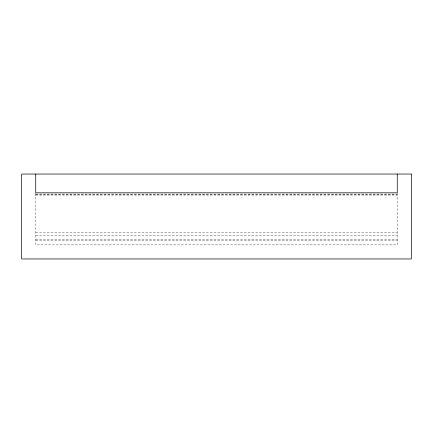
<?xml version="1.0" encoding="UTF-8"?>
<svg xmlns="http://www.w3.org/2000/svg" width="433" height="433" viewBox="0 0 433 433"><rect width="100%" height="100%" fill="white"/><g stroke="black" fill="none" stroke-linecap="round" stroke-linejoin="round"><path stroke-width="0.32" stroke-dasharray="2.17 1.62" d="M35.744 194.071L397.256 194.071M35.744 194.255L397.256 194.255M35.744 195.05L397.256 195.05M35.744 232.25L397.256 232.25M35.744 235.422L397.256 235.422M35.744 239.297L397.256 239.297M35.744 240.353L397.256 240.353M397.256 193.383L397.256 244.867L35.744 244.867L35.744 192.826"/><path stroke-width="0.65" d="M397.256 174.044L397.256 192.826L35.744 192.826L35.744 174.044M411.35 174.044L21.65 174.044L21.65 258.956L411.35 258.956L411.35 174.044"/></g></svg>
